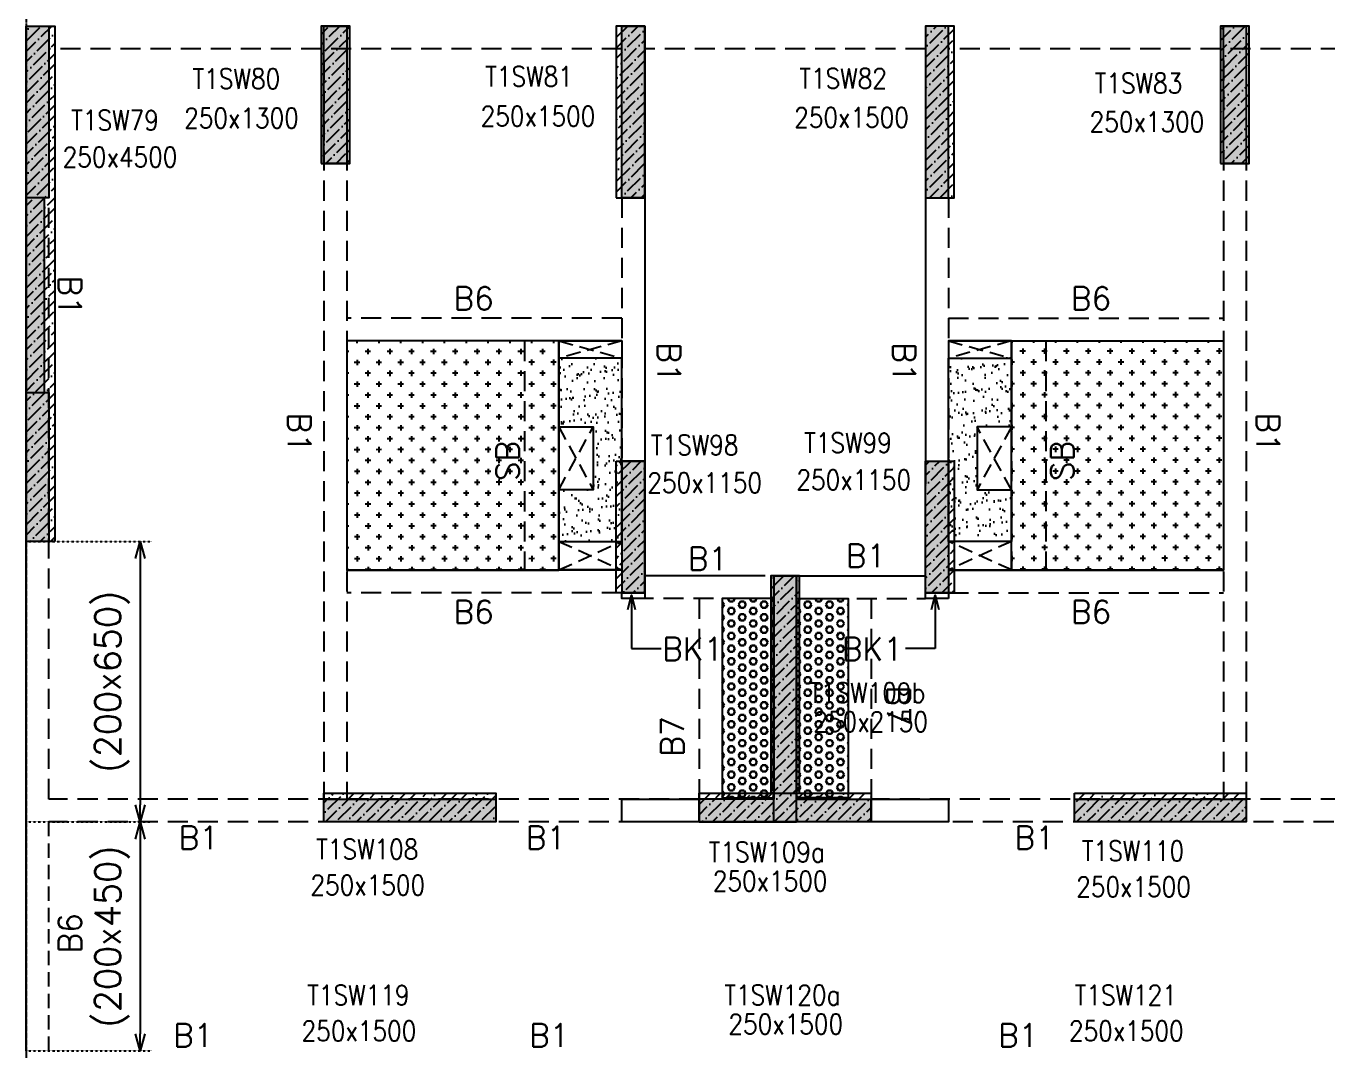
# Model space of a CAD drawing. Header units: millimetres. Extents: x 1078357 to 2594950, y -5122486 to -4636555.
# Drawn here: x 1151303 to 1162666, y -4664941 to -4655991 of the extents above; entities that cross this region are included whole.
import ezdxf

# ---------------------------------------------------------------- set-up
doc = ezdxf.new("R2010")
doc.units = ezdxf.units.MM
doc.header["$PDMODE"] = 35
for name, pattern in [('CONTINOUS', [0]), ('DOT', [0.25, 0, -0.25]), ('HIDDEN', [0.375, 0.25, -0.125])]:
    doc.linetypes.add(name, pattern=pattern)
doc.layers.get('0').update_dxf_attribs({"lineweight": 0})
doc.layers.get('Defpoints').update_dxf_attribs({"lineweight": 0})
for name, color, linetype in [('B-200x325', 201, 'HIDDEN'), ('DROP SLAB', 8, 'Continuous'), ('EXPANSION JOINT', 10, 'HIDDEN'), ('NON STR. RCC WALL', 6, 'Continuous'), ('S-BEAM', 3, 'HIDDEN'), ('S-BEAM NO.', 6, 'Continuous'), ('S-COLUM_STOP', 12, 'Continuous'), ('S-COLUMN', 1, 'Continuous'), ('S-CUTOUT', 8, 'HIDDEN'), ('S-DIM', 2, 'Continuous'), ('SLAB FOLD', 8, 'Continuous')]:
    doc.layers.add(name, color=color, linetype=linetype)
for name, color, linetype, lineweight in [('COL. NO.', 30, 'Continuous', 25), ('COL. SIZE', 7, 'Continuous', 25), ('HATCH', 8, 'Continuous', 30)]:
    doc.layers.add(name, color=color, linetype=linetype, lineweight=lineweight)
doc.styles.add('Roman', font='romans')
doc.styles.add('ROMANS', font='romans.shx', dxfattribs={"width": 0.85})
doc.dimstyles.new('HARESH', dxfattribs={"dimtxt": 150, "dimasz": 75, "dimexe": 0, "dimexo": 0, "dimgap": 25, "dimtad": 1, "dimdec": 0, "dimdsep": 46, "dimtxsty": 'Roman', "dimblk": 'OBLIQUE', "dimcen": 225, "dimdle": 25, "dimclrd": 2, "dimclre": 2, "dimclrt": 7, "dimadec": 8, "dimazin": 1, "dimtfac": 1, "dimtdec": 0, "dimtmove": 0, "dimatfit": 0, "dimfxl": 1, "dimlwd": -1, "dimlwe": -1, "dimarcsym": 0})
pattern_1 = [(45, (903512.135, -4613405.35), (33.67596, 123.478522), [158.75, -31.75, 0, -31.75])]
pattern_2 = [(45, (903512.16, -4590022.35), (33.67596, 123.478522), [158.75, -31.75, 0, -31.75])]
pattern_3 = [(180.03079016, (-2157838.37, 9381715.23), (-95.1987999, -95.3011726), [47.625, -142.875]), (270.03079016, (-2157862.2, 9381739.03), (95.3011726, -95.1987999), [47.625, -142.875])]
pattern_4 = [(180, (1109278.52, -4473986.17), (-7e-15, -54.992613), [31.75, -63.5]), (300, (1109278.52, -4473986.17), (47.625, 27.496307), [31.75, -63.5]), (240, (1109246.77, -4473986.17), (47.625, -27.496307), [31.75, -63.5])]

# ---------------------------------------------------------------- blocks, each defined once
blk = doc.blocks.new('_Open30')
at = {"color": 0, "linetype": 'ByBlock', "lineweight": -2}
for p, q in [((-1, 0.268), (0, 0)), ((0, 0), (-1, -0.268)), ((0, 0), (-1, 0))]:
    blk.add_line(p, q, dxfattribs=at)
blk = doc.blocks.new('*D1602')
at = {"layer": 'Defpoints', "color": 0, "linetype": 'CONTINOUS', "ltscale": 0.5, "transparency": 16777216}
for p in [(1151303, -4660491, 0), (1151303, -4662941, 0), (1152300, -4662941)]:
    blk.add_point(p, dxfattribs=at)
at = {"layer": 'S-DIM', "color": 2, "linetype": 'DOT', "ltscale": 0.5, "transparency": 16777216}
for p, q in [((1151303, -4660491), (1152400, -4660491)), ((1151303, -4662941), (1152400, -4662941))]:
    blk.add_line(p, q, dxfattribs=at)
at = {"layer": 'S-DIM', "color": 2, "linetype": 'CONTINOUS', "ltscale": 0.5, "transparency": 16777216}
blk.add_line((1152300, -4660641), (1152300, -4662791), dxfattribs=at)
at = {"layer": 'S-DIM', "color": 2, "linetype": 'CONTINOUS', "ltscale": 0.5, "transparency": 16777216, "xscale": 150, "yscale": 150, "zscale": 150}
for p, rotation in [((1152300, -4660491), 90), ((1152300, -4662941), 270)]:
    blk.add_blockref('_Open30', p, dxfattribs=dict(at, rotation=rotation))
at = {"layer": 'S-DIM', "color": 7, "linetype": 'CONTINOUS', "ltscale": 0.5, "transparency": 16777216, "insert": (1152054, -4661716), "char_height": 225, "attachment_point": 5, "rotation": 90, "style": 'Roman'}
blk.add_mtext('(200x650)', dxfattribs=at)
blk = doc.blocks.new('*D1604')
at = {"layer": 'Defpoints', "color": 0, "linetype": 'CONTINOUS', "ltscale": 0.5, "transparency": 16777216}
for p in [(1151303, -4662941, 0), (1151303, -4664941, 0), (1152300, -4664941)]:
    blk.add_point(p, dxfattribs=at)
at = {"layer": 'S-DIM', "color": 2, "linetype": 'DOT', "ltscale": 0.5, "transparency": 16777216}
for p, q in [((1151303, -4662941), (1152400, -4662941)), ((1151303, -4664941), (1152400, -4664941))]:
    blk.add_line(p, q, dxfattribs=at)
at = {"layer": 'S-DIM', "color": 2, "linetype": 'CONTINOUS', "ltscale": 0.5, "transparency": 16777216}
blk.add_line((1152300, -4663091), (1152300, -4664791), dxfattribs=at)
at = {"layer": 'S-DIM', "color": 2, "linetype": 'CONTINOUS', "ltscale": 0.5, "transparency": 16777216, "xscale": 150, "yscale": 150, "zscale": 150}
for p, rotation in [((1152300, -4662941), 90), ((1152300, -4664941), 270)]:
    blk.add_blockref('_Open30', p, dxfattribs=dict(at, rotation=rotation))
at = {"layer": 'S-DIM', "color": 7, "linetype": 'CONTINOUS', "ltscale": 0.5, "transparency": 16777216, "insert": (1152054, -4663941), "char_height": 225, "attachment_point": 5, "rotation": 90, "style": 'Roman'}
blk.add_mtext('(200x450)', dxfattribs=at)
blk = doc.blocks.new('_Oblique')
at = {"color": 0, "linetype": 'ByBlock', "lineweight": -2}
blk.add_line((-0.5, -0.5), (0.5, 0.5), dxfattribs=at)

msp = doc.modelspace()

# ---------------------------------------------------------------- hatches: boundary and pattern name
at = {"layer": 'DROP SLAB'}
h = msp.add_hatch(dxfattribs=at)
h.set_pattern_fill('CROSS', color=8, scale=15, angle=0.03079)
h.set_pattern_definition(pattern_3)
h.paths.add_polyline_path([(1155953.4, -4658741.5), (1154103.3, -4658741.5), (1154103.3, -4660741.3), (1155953.4, -4660741.3)])
h = msp.add_hatch(dxfattribs=at)
h.set_pattern_fill('CROSS', color=8, scale=15, angle=179.96921)
h.set_pattern_definition(pattern_3)
h.paths.add_polyline_path([(1159903.4, -4658741.5), (1161753.3, -4658741.5), (1161753.3, -4660741.3), (1159903.4, -4660741.3)])
at = {"layer": 'HATCH'}
h = msp.add_hatch(dxfattribs=at)
h.set_pattern_fill('AR-SAND', color=8, scale=3, angle=0.02985)
h.set_pattern_definition([(37.47015413, (-3875530.4, 18699617.52), (-4.72361136, 146.8264517), [0, -115.824, 0, -129.54, 0, -123.825]), (7.4701541, (-3875530.4, 18699617.52), (134.9689868, 214.9772528), [0, -62.484, 0, -104.394, 0, -40.005]), (327.4701541, (-3875624.13, 18699617.57), (237.2979035, 0.3075449), [0, -38.1, 0, -137.16, 0, -179.07]), (317.4701541, (-3875624.13, 18699617.57), (229.1017424, 66.759465), [0, -19.05, 0, -89.916, 0, -102.87])])
h.paths.add_polyline_path([(1156502.6, -4658891.1), (1155952.6, -4658891.1), (1155952.6, -4659491.1), (1156252.6, -4659491.1), (1156252.6, -4660041.1), (1155952.6, -4660041), (1155952.6, -4660491.1), (1156502.6, -4660491.1)])
h = msp.add_hatch(dxfattribs=at)
h.set_pattern_fill('AR-SAND', color=8, scale=3, angle=179.97015)
h.set_pattern_definition([(37.47015413, (-3875529.63, 18699617.45), (-4.72361136, 146.8264517), [0, -115.824, 0, -129.54, 0, -123.825]), (7.4701541, (-3875529.63, 18699617.45), (134.9689868, 214.9772528), [0, -62.484, 0, -104.394, 0, -40.005]), (327.4701541, (-3875623.35, 18699617.5), (237.2979035, 0.3075449), [0, -38.1, 0, -137.16, 0, -179.07]), (317.4701541, (-3875623.35, 18699617.5), (229.1017424, 66.759465), [0, -19.05, 0, -89.916, 0, -102.87])])
h.paths.add_polyline_path([(1159353.3, -4658891.2), (1159903.3, -4658891.2), (1159903.3, -4659491.2), (1159603.4, -4659491.2), (1159603.4, -4660041.2), (1159903.3, -4660041.1), (1159903.3, -4660491.2), (1159353.4, -4660491.2)])
at = {"layer": 'HATCH', "ltscale": 1000}
h = msp.add_hatch(dxfattribs=at)
h.set_pattern_fill('HEX', color=8, scale=10, angle=180)
h.set_pattern_definition(pattern_4)
h.paths.add_polyline_path([(1157828.5, -4662730.6), (1157378.5, -4662730.6), (1157378.1, -4660991.2), (1157828.1, -4660991.2)])
h = msp.add_hatch(dxfattribs=at)
h.set_pattern_fill('HEX', color=8, scale=10, angle=180)
h.set_pattern_definition(pattern_4)
h.paths.add_polyline_path([(1158028.9, -4662730.6), (1158478.9, -4662730.6), (1158478.9, -4660991.2), (1158028.9, -4660991.2)])
at = {"layer": 'S-COLUM_STOP', "lineweight": 25}
h = msp.add_hatch(dxfattribs=at)
h.set_pattern_fill('ANSI36', color=8, scale=20)
h.set_pattern_definition([(45, (903512.135, -4613405.35), (33.67596, 123.478522), [158.75, -31.75, 0, -31.75])])
h.paths.add_polyline_path([(1151553.5, -4660491.2), (1151303.5, -4660491.2), (1151303.5, -4655991.2), (1151553.5, -4655991.2)])
h = msp.add_hatch(dxfattribs=at)
h.set_pattern_fill('ANSI36', color=8, scale=20)
h.set_pattern_definition([(45, (903512.135, -4613405.35), (33.67596, 123.478522), [158.75, -31.75, 0, -31.75])])
h.paths.add_polyline_path([(1153878.5, -4657191.3), (1154128.5, -4657191.3), (1154128.5, -4655991.2), (1153878.5, -4655991.2)])
h = msp.add_hatch(dxfattribs=at)
h.set_pattern_fill('ANSI36', color=8, scale=20)
h.set_pattern_definition(pattern_1)
h.paths.add_polyline_path([(1156453.5, -4657491.2), (1156703.5, -4657491.2), (1156703.5, -4655991.2), (1156453.5, -4655991.2)])
h = msp.add_hatch(dxfattribs=at)
h.set_pattern_fill('ANSI36', color=8, scale=20)
h.set_pattern_definition(pattern_1)
h.paths.add_polyline_path([(1159153.5, -4657491.2), (1159403.5, -4657491.2), (1159403.5, -4655991.2), (1159153.5, -4655991.2)])
h = msp.add_hatch(dxfattribs=at)
h.set_pattern_fill('ANSI36', color=8, scale=20)
h.set_pattern_definition(pattern_1)
h.paths.add_polyline_path([(1161728.5, -4657191.3), (1161978.5, -4657191.3), (1161978.5, -4655991.2), (1161728.5, -4655991.2)])
h = msp.add_hatch(dxfattribs=at)
h.set_pattern_fill('ANSI36', color=8, scale=20)
h.set_pattern_definition(pattern_2)
h.paths.add_polyline_path([(1156453.6, -4659791.2), (1156703.6, -4659791.2), (1156703.6, -4660941.2), (1156453.6, -4660941.2)])
h = msp.add_hatch(dxfattribs=at)
h.set_pattern_fill('ANSI36', color=8, scale=20)
h.set_pattern_definition(pattern_2)
h.paths.add_polyline_path([(1159153.6, -4659791.2), (1159403.6, -4659791.2), (1159403.6, -4660941.2), (1159153.6, -4660941.2)])
h = msp.add_hatch(dxfattribs=at)
h.set_pattern_fill('ANSI36', color=8, scale=20)
h.set_pattern_definition(pattern_2)
h.paths.add_polyline_path([(1157803.5, -4662691.1), (1158053.5, -4662691.1), (1158053.5, -4660791.1), (1157803.5, -4660791.1)])
h = msp.add_hatch(dxfattribs=at)
h.set_pattern_fill('ANSI36', color=8, scale=20)
h.set_pattern_definition(pattern_1)
h.paths.add_polyline_path([(1153903.5, -4662691.2), (1155403.5, -4662691.2), (1155403.5, -4662941.2), (1153903.5, -4662941.2)])
h = msp.add_hatch(dxfattribs=at)
h.set_pattern_fill('ANSI36', color=8, scale=20)
h.set_pattern_definition(pattern_2)
h.paths.add_polyline_path([(1157178.6, -4662691.1), (1158678.6, -4662691.1), (1158678.6, -4662941.1), (1157178.6, -4662941.1)])
h = msp.add_hatch(dxfattribs=at)
h.set_pattern_fill('ANSI36', color=8, scale=20)
h.set_pattern_definition(pattern_1)
h.paths.add_polyline_path([(1160453.5, -4662691.2), (1161953.5, -4662691.2), (1161953.5, -4662941.2), (1160453.5, -4662941.2)])
at = {"layer": 'S-COLUMN', "lineweight": 25}
h = msp.add_hatch(color=1, dxfattribs=at)
h.dxf.hatch_style = 1
h.paths.add_polyline_path([(1151303.5, -4655991.2), (1151503.5, -4655991.2), (1151503.5, -4657491.2), (1151303.5, -4657491.2)])
h = msp.add_hatch(color=1, dxfattribs=at)
h.dxf.hatch_style = 1
h.paths.add_polyline_path([(1153903.5, -4657191.3), (1154103.5, -4657191.3), (1154103.5, -4655991.2), (1153903.5, -4655991.2)])
h = msp.add_hatch(color=1, dxfattribs=at)
h.dxf.hatch_style = 1
h.paths.add_polyline_path([(1156503.5, -4655991.2), (1156703.5, -4655991.2), (1156703.5, -4657491.2), (1156503.5, -4657491.2)])
at = {"layer": 'S-COLUMN', "lineweight": 25, "extrusion": (1.00316e-06, 1.91639e-11, 1)}
h = msp.add_hatch(color=1, dxfattribs=at)
h.dxf.hatch_style = 1
h.paths.add_polyline_path([(1159353.5, -4655991.2), (1159153.5, -4655991.2), (1159153.5, -4657491.2), (1159353.5, -4657491.2)])
at = {"layer": 'S-COLUMN', "lineweight": 25}
h = msp.add_hatch(color=1, dxfattribs=at)
h.dxf.hatch_style = 1
h.paths.add_polyline_path([(1161753.5, -4657191.3), (1161953.5, -4657191.3), (1161953.5, -4655991.2), (1161753.5, -4655991.2)])
at = {"layer": 'S-COLUMN', "lineweight": 25, "extrusion": (-1.00316e-06, -2.11765e-11, 1)}
h = msp.add_hatch(color=1, dxfattribs=at)
h.dxf.hatch_style = 1
h.paths.add_polyline_path([(1151303.5, -4659191.1), (1151463.5, -4659191.1), (1151463.5, -4657491.1), (1151303.5, -4657491.1)])
at = {"layer": 'S-COLUMN', "lineweight": 25}
h = msp.add_hatch(color=1, dxfattribs=at)
h.dxf.hatch_style = 1
h.paths.add_polyline_path([(1151503.5, -4660491.2), (1151303.5, -4660491.2), (1151303.5, -4659191.2), (1151503.5, -4659191.2)])
h = msp.add_hatch(color=1, dxfattribs=at)
h.dxf.hatch_style = 1
h.paths.add_polyline_path([(1156503.5, -4660941.2), (1156703.5, -4660941.2), (1156703.5, -4659791.2), (1156503.5, -4659791.2)])
at = {"layer": 'S-COLUMN', "lineweight": 25, "extrusion": (1.00316e-06, 1.91639e-11, 1)}
h = msp.add_hatch(color=1, dxfattribs=at)
h.dxf.hatch_style = 1
h.paths.add_polyline_path([(1159353.5, -4660941.2), (1159153.5, -4660941.2), (1159153.5, -4659791.2), (1159353.5, -4659791.2)])
at = {"layer": 'S-COLUMN', "lineweight": 25}
h = msp.add_hatch(color=1, dxfattribs=at)
h.dxf.hatch_style = 1
h.paths.add_polyline_path([(1157828.5, -4662741.2), (1157178.5, -4662741.2), (1157178.5, -4662941.2), (1158028.5, -4662941.2), (1158028.5, -4660791.2), (1157828.5, -4660791.2)])
at = {"layer": 'S-COLUMN', "lineweight": 25, "extrusion": (1.00316e-06, 1.91639e-11, 1)}
h = msp.add_hatch(color=1, dxfattribs=at)
h.dxf.hatch_style = 1
h.paths.add_polyline_path([(1158028.5, -4662741.2), (1158678.5, -4662741.2), (1158678.5, -4662941.2), (1157828.5, -4662941.2), (1157828.5, -4660791.2), (1158028.5, -4660791.2)])
at = {"layer": 'S-COLUMN', "lineweight": 25}
h = msp.add_hatch(color=1, dxfattribs=at)
h.dxf.hatch_style = 1
h.paths.add_polyline_path([(1153903.5, -4662741.2), (1155403.5, -4662741.2), (1155403.5, -4662941.2), (1153903.5, -4662941.2)])
h = msp.add_hatch(color=1, dxfattribs=at)
h.dxf.hatch_style = 1
h.paths.add_polyline_path([(1160453.5, -4662741.2), (1161953.5, -4662741.2), (1161953.5, -4662941.2), (1160453.5, -4662941.2)])

# ---------------------------------------------------------------- linework, layer by layer
at = {"layer": 'DROP SLAB', "color": 3, "linetype": 'CONTINOUS', "ltscale": 500, "elevation": 0}
for points in [[(1155953.4, -4658741.5), (1154103.3, -4658741.5), (1154103.3, -4660741.3), (1155953.4, -4660741.3)], [(1155952.9, -4658741.4), (1156502.9, -4658741.4), (1156502.9, -4658891.2), (1155952.9, -4658891.2)], [(1159903.4, -4658741.4), (1159353.4, -4658741.4), (1159353.4, -4658891.2), (1159903.4, -4658891.2)], [(1159903.4, -4658741.5), (1161753.3, -4658741.5), (1161753.3, -4660741.3), (1159903.4, -4660741.3)], [(1155953.3, -4659491.1), (1156253.3, -4659491.1), (1156253.3, -4660041.1), (1155953.3, -4660041.1)], [(1159903.4, -4659491.2), (1159603.4, -4659491.2), (1159603.4, -4660041.2), (1159903.4, -4660041.2)], [(1155953.4, -4660491.2), (1156503.2, -4660491.2), (1156503.2, -4660741.2), (1155953.4, -4660741.2)], [(1159903.4, -4660491.2), (1159353.5, -4660491.2), (1159353.5, -4660741.2), (1159903.4, -4660741.2)]]:
    msp.add_lwpolyline(points, close=True, dxfattribs=at)
at = {"layer": 'EXPANSION JOINT'}
msp.add_line((1151303.3, -4653251.2, 0), (1151303.3, -4667391.2, 0), dxfattribs=at)
msp.add_line((1151303.3, -4653251.2, 0), (1151303.3, -4667391.2, 0), dxfattribs=at)
at = {"layer": 'NON STR. RCC WALL', "elevation": 0}
for points in [[(1156503.5, -4662741.2), (1157178.5, -4662741.2), (1157178.5, -4662941.1), (1156503.5, -4662941.1)], [(1158678.5, -4662741.1), (1159353.5, -4662741.1), (1159353.5, -4662941.1), (1158678.5, -4662941.1)]]:
    msp.add_lwpolyline(points, close=True, dxfattribs=at)
at = {"layer": 'S-BEAM', "linetype": 'HIDDEN', "ltscale": 700}
for p, q in [((1156503.3, -4656191.1, 0), (1151503.3, -4656191.1, 0)), ((1159153.4, -4656189.7, 50), (1156703.7, -4656189.7, 0)), ((1164353.3, -4656191.2, 0), (1159353.3, -4656191.2, 0)), ((1153903.3, -4656291.2, 0), (1153903.3, -4662741.1, 0)), ((1154103.3, -4656291.2, 0), (1154103.3, -4662741.1, 0)), ((1161753.3, -4656291.2, 0), (1161753.3, -4662741.1, 0)), ((1161953.3, -4656291.2, 0), (1161953.3, -4662741.1, 0)), ((1151503.3, -4662741.1, 0), (1151503.3, -4657491.1, 0)), ((1156503.3, -4657491.1, 0), (1156503.3, -4659991.2, 0)), ((1159353.3, -4657491.1, 0), (1159353.3, -4659991.2, 0)), ((1155652.9, -4658741.5, 0), (1155652.9, -4660741.3, 0)), ((1159903.2, -4658741.4, 0), (1159903.2, -4660741.2, 0)), ((1160203.2, -4658741.4, 0), (1160203.2, -4660741.2, 0)), ((1157828.4, -4660991.2, 0), (1156703.3, -4660991.2, 0)), ((1158028.5, -4660991.3, 0), (1159153.3, -4660991.2, 0)), ((1157178.5, -4662741.1, 0), (1151503.3, -4662741.1, 0)), ((1164353.3, -4662741.1, 0), (1158678.5, -4662741.1, 0)), ((1157178.5, -4662941.1, 0), (1151503.3, -4662941.1, 0)), ((1170853.5, -4662941.1, 0), (1158678.5, -4662941.1, 0))]:
    msp.add_line(p, q, dxfattribs=at)
at = {"layer": 'S-BEAM', "linetype": 'CONTINOUS', "ltscale": 700}
for p, q in [((1151303.3, -4662941.2, 0), (1151303.3, -4657491.1, 0)), ((1156703.3, -4657491.1, 0), (1156703.3, -4659991.2, 0)), ((1159153.3, -4657491.1, 0), (1159153.3, -4659991.2, 0)), ((1151303.3, -4659991.2, 0), (1151303.3, -4659991.2, 0)), ((1157754.3, -4660791.2, 0), (1156703.3, -4660791.2, 0)), ((1157828.3, -4660791.2, 0), (1159153.5, -4660791.2, 0)), ((1151303.3, -4664941.2, 0), (1151303.3, -4667391.2, 0))]:
    msp.add_line(p, q, dxfattribs=at)
at = {"layer": 'S-BEAM', "ltscale": 700}
for p, q in [((1156503.4, -4658541.6, 0), (1154103.4, -4658541.5, 0)), ((1159353.3, -4658541.5, 0), (1161753.3, -4658541.5, 0)), ((1151303.3, -4659791.2, 0), (1151303.3, -4659791.2, 0)), ((1156503.2, -4660941.3, 0), (1154103.3, -4660941.3, 0)), ((1157178.2, -4660991.3, 0), (1157178.2, -4662741.3, 0)), ((1158678.5, -4660991.3, 0), (1158678.5, -4662741.3, 0)), ((1159353.5, -4660941.3, 0), (1161753.3, -4660941.3, 0))]:
    msp.add_line(p, q, dxfattribs=at)
at = {"layer": 'S-BEAM', "linetype": 'Continuous', "ltscale": 700}
for p, q in [((1156503.4, -4658741.6, 0), (1154103.4, -4658741.5, 0)), ((1159353.3, -4658741.5, 0), (1161753.3, -4658741.5, 0)), ((1156503.2, -4660741.3, 0), (1154103.3, -4660741.3, 0)), ((1159353.5, -4660741.3, 0), (1161753.3, -4660741.3, 0)), ((1157378.2, -4660991.3, 0), (1157378.2, -4662730.6, 0)), ((1158478.5, -4660991.3, 0), (1158478.5, -4662730.6, 0))]:
    msp.add_line(p, q, dxfattribs=at)
at = {"layer": 'S-BEAM', "linetype": 'ByBlock', "ltscale": 700}
msp.add_line((1155952.9, -4658741.5, 0), (1155952.9, -4660741.3, 0), dxfattribs=at)
at = {"layer": 'S-BEAM', "linetype": 'Continuous', "ltscale": 500}
msp.add_line((1151303.3, -4664941.2, 0), (1151303.3, -4662941.2, 0), dxfattribs=at)
at = {"layer": 'S-BEAM', "linetype": 'HIDDEN', "ltscale": 500}
msp.add_line((1151503.3, -4664941.2, 0), (1151503.3, -4662941.1, 0), dxfattribs=at)
at = {"layer": 'S-BEAM', "linetype": 'Continuous', "ltscale": 700, "elevation": 0}
for points in [[(1156703.4, -4660991.4), (1156503.3, -4660991.4), (1156503.3, -4660941.2), (1156703.4, -4660941.2)], [(1159353.3, -4660991.4), (1159153.3, -4660991.4), (1159153.3, -4660941.2), (1159353.3, -4660941.2)]]:
    msp.add_lwpolyline(points, close=True, dxfattribs=at)
at = {"layer": 'S-COLUM_STOP', "lineweight": 25, "elevation": 0}
for points in [[(1151553.5, -4660491.2), (1151303.5, -4660491.2), (1151303.5, -4655991.2), (1151553.5, -4655991.2)], [(1153878.5, -4657191.3), (1154128.5, -4657191.3), (1154128.5, -4655991.2), (1153878.5, -4655991.2)], [(1156453.5, -4657491.2), (1156703.5, -4657491.2), (1156703.5, -4655991.2), (1156453.5, -4655991.2)], [(1159153.5, -4657491.2), (1159403.5, -4657491.2), (1159403.5, -4655991.2), (1159153.5, -4655991.2)], [(1161728.5, -4657191.3), (1161978.5, -4657191.3), (1161978.5, -4655991.2), (1161728.5, -4655991.2)], [(1156453.5, -4659791.2), (1156703.5, -4659791.2), (1156703.5, -4660941.2), (1156453.5, -4660941.2)], [(1159153.5, -4659791.2), (1159403.5, -4659791.2), (1159403.5, -4660941.2), (1159153.5, -4660941.2)], [(1157803.5, -4662691.1), (1158053.5, -4662691.1), (1158053.5, -4660791.1), (1157803.5, -4660791.1)], [(1153903.5, -4662691.2), (1155403.5, -4662691.2), (1155403.5, -4662941.2), (1153903.5, -4662941.2)], [(1157178.5, -4662691.1), (1158678.5, -4662691.1), (1158678.5, -4662941.1), (1157178.5, -4662941.1)], [(1160453.5, -4662691.2), (1161953.5, -4662691.2), (1161953.5, -4662941.2), (1160453.5, -4662941.2)]]:
    msp.add_lwpolyline(points, close=True, dxfattribs=at)
at = {"layer": 'S-COLUMN', "color": 1, "lineweight": 25, "elevation": 0}
for points in [[(1151303.5, -4655991.2), (1151503.5, -4655991.2), (1151503.5, -4657491.2), (1151303.5, -4657491.2)], [(1153903.5, -4655991.2), (1154103.5, -4655991.2), (1154103.5, -4657191.3), (1153903.5, -4657191.3)], [(1156503.5, -4655991.2), (1156703.5, -4655991.2), (1156703.5, -4657491.2), (1156503.5, -4657491.2)], [(1161753.5, -4655991.2), (1161953.5, -4655991.2), (1161953.5, -4657191.3), (1161753.5, -4657191.3)], [(1151503.5, -4660491.2), (1151303.5, -4660491.2), (1151303.5, -4659191.2), (1151503.5, -4659191.2)], [(1156503.5, -4660941.2), (1156703.5, -4660941.2), (1156703.5, -4659791.2), (1156503.5, -4659791.2)], [(1153903.5, -4662741.2), (1155403.5, -4662741.2), (1155403.5, -4662941.2), (1153903.5, -4662941.2)], [(1160453.5, -4662741.2), (1161953.5, -4662741.2), (1161953.5, -4662941.2), (1160453.5, -4662941.2)]]:
    msp.add_lwpolyline(points, close=True, dxfattribs=at)
at = {"layer": 'S-COLUMN', "color": 1, "lineweight": 25, "extrusion": (1.00316e-06, 1.91639e-11, 1), "elevation": 1.2}
for points in [[(1159353.5, -4655991.2), (1159153.5, -4655991.2), (1159153.5, -4657491.2), (1159353.5, -4657491.2)], [(1159353.5, -4660941.2), (1159153.5, -4660941.2), (1159153.5, -4659791.2), (1159353.5, -4659791.2)]]:
    msp.add_lwpolyline(points, close=True, dxfattribs=at)
at = {"layer": 'S-COLUMN', "color": 1, "lineweight": 25, "extrusion": (-1.00316e-06, -2.11765e-11, 1), "elevation": -1.2}
msp.add_lwpolyline([(1151303.5, -4659191.1), (1151463.5, -4659191.1), (1151463.5, -4657491.1), (1151303.5, -4657491.1)], close=True, dxfattribs=at)
at = {"layer": 'S-COLUMN', "color": 1, "lineweight": 25, "elevation": 0}
msp.add_lwpolyline([(1157828.5, -4662741.2), (1157178.5, -4662741.2), (1157178.5, -4662941.2), (1158028.5, -4662941.2), (1158028.5, -4660791.2), (1157828.5, -4660791.2), (1157828.5, -4662741.2)], dxfattribs=at)
at = {"layer": 'S-COLUMN', "color": 1, "lineweight": 25, "extrusion": (1.00316e-06, 1.91639e-11, 1), "elevation": 1.2}
msp.add_lwpolyline([(1158028.5, -4662741.2), (1158678.5, -4662741.2), (1158678.5, -4662941.2), (1157828.5, -4662941.2), (1157828.5, -4660791.2), (1158028.5, -4660791.2), (1158028.5, -4662741.2)], dxfattribs=at)
at = {"layer": 'S-CUTOUT', "ltscale": 500}
for p, q in [((1156502.9, -4658741.2, 0), (1155952.9, -4658891.2, 0)), ((1155953.7, -4658741.4, 0), (1156502.9, -4658891.2, 0)), ((1159353.4, -4658741.2, 0), (1159903.4, -4658891.2, 0)), ((1159902.5, -4658741.4, 0), (1159353.4, -4658891.2, 0)), ((1155953.2, -4659491.1, 0), (1156253.3, -4660041.1, 0)), ((1155953.2, -4660041.1, 0), (1156253.3, -4659491.1, 0)), ((1159903.4, -4659491.2, 0), (1159603.4, -4660041.2, 0)), ((1159903.4, -4660041.2, 0), (1159603.4, -4659491.2, 0)), ((1155953.4, -4660491.2, 0), (1156503.2, -4660741.2, 0)), ((1155953.4, -4660741.2, 0), (1156503.4, -4660491.2, 0)), ((1159903.4, -4660741.2, 0), (1159353.4, -4660491.2, 0)), ((1159903.4, -4660491.2, 0), (1159353.5, -4660741.2, 0))]:
    msp.add_line(p, q, dxfattribs=at)
at = {"layer": 'SLAB FOLD', "color": 8, "ltscale": 1000, "elevation": 0}
for points in [[(1156502.6, -4658891.1), (1155952.6, -4658891.1), (1155952.6, -4659491.1), (1156252.6, -4659491.1), (1156252.6, -4660041.1), (1155952.6, -4660041), (1155952.6, -4660491.1), (1156502.6, -4660491.1), (1156502.6, -4658891.1)], [(1159353.3, -4658891.2), (1159903.3, -4658891.2), (1159903.3, -4659491.2), (1159603.4, -4659491.2), (1159603.4, -4660041.2), (1159903.3, -4660041.1), (1159903.3, -4660491.2), (1159353.4, -4660491.2), (1159353.3, -4658891.2)]]:
    msp.add_lwpolyline(points, dxfattribs=at)
for points in [[(1157378.4, -4662730.6), (1157828.4, -4662730.6), (1157828.4, -4660991.2), (1157378.4, -4660991.2)], [(1158478.7, -4662730.6), (1158028.5, -4662730.6), (1158028.5, -4660991.2), (1158478.7, -4660991.2)]]:
    msp.add_lwpolyline(points, close=True, dxfattribs=at)

# ---------------------------------------------------------------- texts
at = {"layer": 'B-200x325', "linetype": 'Continuous', "ltscale": 700, "style": 'ROMANS'}
for rotation, p in [(0.00055, (1155033.8, -4658469.4, -2.7)), (359.99866, (1160422.8, -4658469.4, -2.7)), (0.00055, (1155033.8, -4661206.6, -2.7)), (359.99866, (1160422.8, -4661206.5, -2.7))]:
    msp.add_text('B6', height=200, rotation=rotation, dxfattribs=at).set_placement(p)
at = {"layer": 'COL. NO.', "linetype": 'Continuous', "style": 'ROMANS', "width": 0.85}
for s, p in [('T1SW80', (1152756.6, -4656538.9, -320.4)), ('T1SW81', (1155311.1, -4656518.8, -320.4)), ('T1SW82', (1158052.1, -4656536.1, -320.4)), ('T1SW83', (1160629.7, -4656578.8, -320.4)), ('T1SW79', (1151696.7, -4656902, -320.4)), ('T1SW99', (1158094.2, -4659718.6, -320.4)), ('T1SW98', (1156756.6, -4659737.6, -320.4)), ('T1SW109b', (1158138.5, -4661900.3, -320.4)), ('T1SW108', (1153834.5, -4663266.9, -320.4)), ('T1SW109a', (1157261.1, -4663291.7, -320.4)), ('T1SW110', (1160518.7, -4663282, -320.4)), ('T1SW119', (1153757.8, -4664540.6, -320.4)), ('T1SW120a', (1157397.4, -4664540.1, -320.4)), ('T1SW121', (1160455.2, -4664540.6, -320.4))]:
    msp.add_text(s, height=175, dxfattribs=at).set_placement(p)
at = {"layer": 'COL. SIZE', "linetype": 'Continuous', "style": 'ROMANS', "width": 0.85}
for s, p in [('250x1300', (1152683.5, -4656882.1, -320.4)), ('250x1500', (1155271.1, -4656866.2, -320.4)), ('250x1500', (1158007.9, -4656877.7, -320.4)), ('250x1300', (1160586.3, -4656916.2, -320.4)), ('250x4500', (1151623.3, -4657222.8, -320.4)), ('250x1150', (1156726.2, -4660066.7, -320.4)), ('250x1150', (1158027.1, -4660042, -320.4)), ('250x2150', (1158174.8, -4662153.6, -320.4)), ('250x1500', (1153785.4, -4663580.3, -320.4)), ('250x1500', (1157297.3, -4663545.1, -320.4)), ('250x1500', (1160469.5, -4663595.4, -320.4)), ('250x1500', (1157433.7, -4664793.5, -320.4)), ('250x1500', (1153708.6, -4664854, -320.4)), ('250x1500', (1160406.1, -4664854, -320.4))]:
    msp.add_text(s, height=175, dxfattribs=at).set_placement(p)
at = {"layer": 'S-BEAM NO.', "linetype": 'HIDDEN', "ltscale": 500, "style": 'ROMANS'}
for s, rotation, p in [('B1', 269.99906, (1151586.5, -4658169.5, -2.7)), ('B1', 269.99906, (1156816, -4658753.3, -2.7)), ('B1', 269.99906, (1158867.3, -4658753.3, -2.7)), ('B1', 269.99906, (1153589.5, -4659366.1, -2.7)), ('B1', 269.99906, (1162043.8, -4659366.1, -2.7)), ('B1', 359.99906, (1157078.7, -4660742.1, 47.3)), ('B1', 359.99906, (1158458.6, -4660716.5, 47.3)), ('B1', 359.99906, (1152635.5, -4663178.3, -2.7)), ('B1', 359.99906, (1155665.4, -4663178.2, -2.7)), ('B1', 359.99906, (1159930.9, -4663178.3, -2.7)), ('B6', 90, (1151787.2, -4664090.3, -2.7)), ('B1', 0.00094, (1152586.9, -4664903.9, -2.7)), ('B1', 0.00094, (1155694.1, -4664903.9, -2.7)), ('B1', 0.00094, (1159787.2, -4664903.9, -2.7))]:
    msp.add_text(s, height=200, rotation=rotation, dxfattribs=at).set_placement(p)
at = {"layer": 'S-BEAM NO.', "linetype": 'Continuous', "ltscale": 700, "style": 'ROMANS'}
for s, rotation, p in [('SB', 90.00094, (1155606.1, -4659965.8, -2.7)), ('SB', 90.00094, (1160447.9, -4659965.5, -2.7)), ('BK1', 359.99906, (1156856.4, -4661530.3, -2.7)), ('BK1', 0.00094, (1158424.4, -4661530.3, -2.7)), ('B7', 269.99866, (1158818.4, -4661750.7, -2.7)), ('B7', 90.00094, (1157043.4, -4662370.9, -2.7))]:
    msp.add_text(s, height=200, rotation=rotation, dxfattribs=at).set_placement(p)

# ---------------------------------------------------------------- dimensions: what is measured, and where the dimension line sits
at = {"layer": 'S-DIM', "linetype": 'CONTINOUS', "ltscale": 0.5}
for base, p1, p2, text, picture, middle in [((1152300.4, -4662941.1, 0), (1151303.4, -4660491.1, 0), (1151303.4, -4662941.1, 0), '(200x650)', '*D1602', (1152054, -4661716.1, 0)), ((1152300.4, -4664941.2, 0), (1151303.4, -4662941.2, 0), (1151303.4, -4664941.2, 0), '(200x450)', '*D1604', (1152054, -4663941.2, 0))]:
    dim = msp.add_linear_dim(base=base, p1=p1, p2=p2, angle=90, text=text, dimstyle='HARESH', override={"dimtxt": 225, "dimasz": 150, "dimexe": 100, "dimgap": 75, "dimtxsty": 'Roman', "dimblk1": 'Open30', "dimblk2": 'Open30', "dimsah": 1, "dimdle": 1, "dimfxl": 500, "dimarcsym": 1}, dxfattribs=at)
    dim.commit()
    dim.dimension.update_dxf_attribs({"geometry": picture, "text_midpoint": middle})

# ---------------------------------------------------------------- leaders
at = {"layer": 'S-BEAM NO.', "linetype": 'Continuous', "ltscale": 700}
for points in [[(1156586.9, -4660961.1, 0), (1156586.9, -4661428.1, 0), (1156845.7, -4661428.1, 0)], [(1159236.9, -4660961.1, 0), (1159236.9, -4661428.1, 0), (1158978, -4661428.1, 0)]]:
    msp.add_leader(points, dimstyle='HARESH', override={"dimasz": 125, "dimgap": 25, "dimtad": 0, "dimldrblk": 'Open30'}, dxfattribs=at)

doc.saveas('drawing.dxf')
